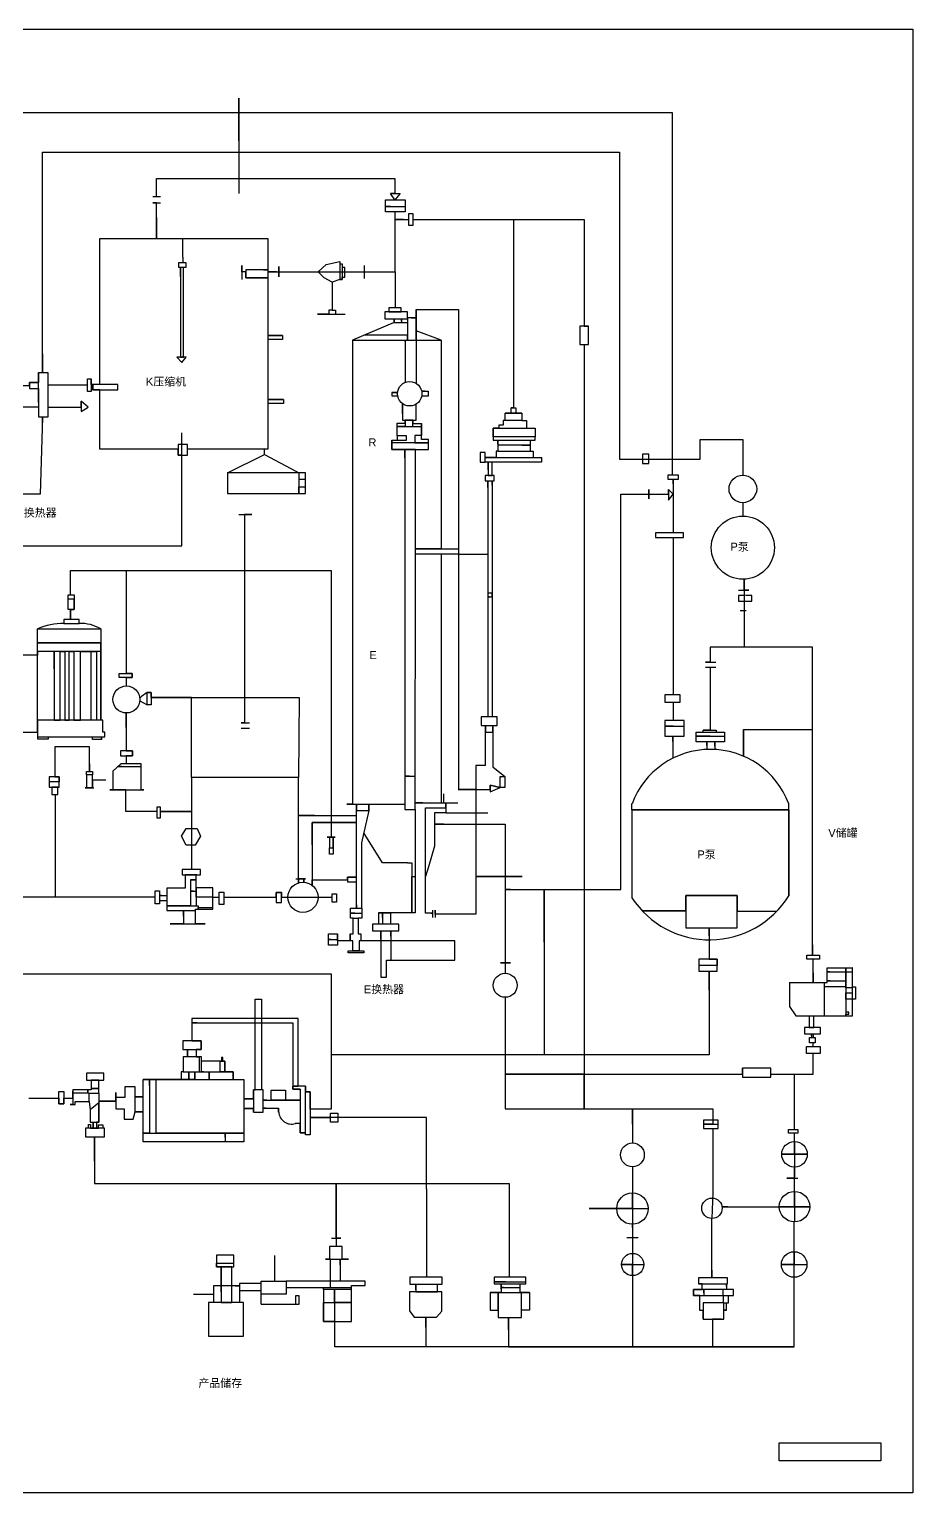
# Model space of a CAD drawing. Header units: millimetres. Extents: x 0 to 12.8, y 0 to 12.8.
# Drawn here: x 5.07 to 12.8, y 0 to 12.8 of the extents above; entities that cross this region are included whole.
import ezdxf

# ---------------------------------------------------------------- set-up
doc = ezdxf.new("R2010")
doc.units = ezdxf.units.MM
doc.styles.get("Standard").update_dxf_attribs({"font": 'arial.ttf'})
picture_1 = doc.add_image_def('image1.png', size_in_pixel=(1280, 1280))
picture_2 = doc.add_image_def('image2.png', size_in_pixel=(192, 34))

# ---------------------------------------------------------------- blocks, each defined once
blk = doc.blocks.new('工艺流程图_原始照片')
image = blk.add_image(picture_1, insert=(0, 0), size_in_units=(12.8, 12.8))
image.dxf.flags = 15
image = blk.add_image(picture_2, insert=(11.633, 0.278), size_in_units=(0.889, 0.157))
image.dxf.flags = 15

msp = doc.modelspace()

# ---------------------------------------------------------------- linework, layer by layer
for p, q in [((6.905, 11.823), (6.905, 12.197)), ((6.905, 12.197), (6.905, 11.365)), ((4.628, 12.072), (10.697, 12.072)), ((10.697, 12.072), (10.697, 8.899)), ((5.189, 9.797), (5.189, 11.726)), ((5.189, 11.726), (10.236, 11.726)), ((10.236, 11.726), (10.236, 9.041)), ((6.184, 11.334), (6.184, 11.495)), ((6.184, 11.495), (8.271, 11.495)), ((8.271, 11.495), (8.271, 11.365)), ((6.221, 11.334), (6.152, 11.334)), ((6.184, 11.283), (6.152, 11.283)), ((6.152, 11.283), (6.221, 11.283)), ((6.184, 10.971), (6.184, 11.283)), ((8.187, 11.204), (8.187, 11.307)), ((8.187, 11.307), (8.359, 11.307)), ((8.271, 11.365), (8.233, 11.365)), ((8.233, 11.365), (8.315, 11.365)), ((8.271, 11.307), (8.233, 11.365)), ((8.315, 11.365), (8.271, 11.307)), ((8.359, 11.307), (8.359, 11.204)), ((6.184, 11.153), (6.184, 10.971)), ((8.233, 11.249), (8.187, 11.249)), ((8.187, 11.249), (8.359, 11.249)), ((8.273, 11.204), (8.187, 11.204)), ((8.273, 10.679), (8.273, 11.204)), ((8.359, 11.204), (8.273, 11.204)), ((8.346, 11.136), (8.273, 11.136)), ((8.273, 11.136), (8.392, 11.136)), ((8.392, 11.136), (8.392, 11.188)), ((8.392, 11.188), (8.427, 11.188)), ((8.392, 11.084), (8.392, 11.136)), ((8.427, 11.188), (8.427, 11.084)), ((8.427, 11.136), (9.309, 11.136)), ((9.309, 11.136), (9.309, 9.489)), ((9.309, 11.136), (9.926, 11.136)), ((9.926, 11.136), (9.926, 10.203)), ((8.427, 11.084), (8.392, 11.084)), ((5.688, 9.694), (5.688, 10.971)), ((5.688, 10.971), (7.158, 10.971)), ((6.415, 10.808), (6.415, 10.971)), ((7.158, 10.971), (7.158, 9.126)), ((6.415, 10.758), (6.378, 10.758)), ((6.378, 10.758), (6.378, 10.719)), ((6.415, 10.808), (6.415, 10.758)), ((6.444, 10.758), (6.415, 10.758)), ((6.444, 10.719), (6.444, 10.758)), ((7.669, 10.744), (7.788, 10.768)), ((7.788, 10.768), (7.788, 10.612)), ((7.788, 10.768), (7.788, 10.747)), ((6.378, 10.719), (6.444, 10.719)), ((6.396, 10.637), (6.396, 10.719)), ((6.396, 10.719), (6.396, 9.932)), ((6.42, 9.932), (6.42, 10.719)), ((6.93, 10.679), (6.93, 10.733)), ((6.93, 10.733), (6.93, 10.612)), ((6.965, 10.679), (6.93, 10.679)), ((7.158, 10.695), (6.965, 10.695)), ((6.965, 10.695), (6.965, 10.625)), ((6.965, 10.625), (6.965, 10.679)), ((6.965, 10.625), (7.158, 10.625)), ((7.158, 10.625), (6.965, 10.625)), ((7.12, 10.695), (7.158, 10.695)), ((7.234, 10.679), (7.158, 10.679)), ((7.158, 10.679), (7.256, 10.679)), ((7.256, 10.679), (7.256, 10.725)), ((7.256, 10.725), (7.256, 10.636)), ((7.256, 10.636), (7.256, 10.679)), ((7.256, 10.679), (7.599, 10.679)), ((7.599, 10.679), (7.669, 10.744)), ((7.652, 10.625), (7.599, 10.679)), ((7.599, 10.679), (8.033, 10.679)), ((7.723, 10.588), (7.652, 10.625)), ((7.788, 10.747), (7.809, 10.747)), ((7.809, 10.747), (7.809, 10.612)), ((7.832, 10.716), (7.809, 10.716)), ((7.809, 10.612), (7.809, 10.633)), ((7.809, 10.633), (7.832, 10.633)), ((7.832, 10.633), (7.832, 10.716)), ((8.001, 10.735), (8.001, 10.619)), ((8.033, 10.679), (8.273, 10.679)), ((8.273, 10.679), (8.273, 10.363)), ((7.788, 10.612), (7.723, 10.588)), ((7.723, 10.588), (7.723, 10.343)), ((7.809, 10.612), (7.788, 10.612)), ((7.788, 10.612), (7.809, 10.612)), ((7.692, 10.307), (7.592, 10.307)), ((7.592, 10.307), (7.834, 10.307)), ((7.723, 10.343), (7.692, 10.343)), ((7.692, 10.343), (7.692, 10.307)), ((7.723, 10.343), (7.75, 10.343)), ((7.75, 10.343), (7.75, 10.307)), ((8.216, 10.33), (8.183, 10.33)), ((8.183, 10.33), (8.183, 10.266)), ((8.183, 10.266), (8.381, 10.266)), ((8.273, 10.363), (8.216, 10.363)), ((8.216, 10.363), (8.216, 10.33)), ((8.381, 10.33), (8.216, 10.33)), ((8.216, 10.33), (8.326, 10.33)), ((8.264, 10.235), (8.264, 10.266)), ((8.264, 10.266), (8.264, 10.235)), ((8.326, 10.363), (8.273, 10.363)), ((8.326, 10.33), (8.326, 10.363)), ((8.328, 10.248), (8.328, 10.266)), ((8.328, 10.266), (8.328, 10.235)), ((8.381, 10.266), (8.381, 10.33)), ((8.457, 10.276), (8.381, 10.276)), ((8.381, 10.276), (8.381, 10.081)), ((8.413, 10.276), (8.457, 10.276)), ((8.457, 10.161), (8.457, 10.349)), ((8.457, 10.349), (8.457, 10.081)), ((8.457, 10.081), (8.457, 10.349)), ((8.457, 10.349), (8.827, 10.349)), ((8.827, 10.349), (8.827, 6.146)), ((7.287, 10.123), (7.158, 10.123)), ((7.158, 10.123), (7.287, 10.123)), ((7.287, 10.123), (7.287, 10.088)), ((8.264, 10.235), (7.898, 10.081)), ((8.381, 10.125), (8.005, 10.125)), ((8.264, 10.235), (8.381, 10.235)), ((8.381, 10.081), (8.381, 10.125)), ((8.675, 10.081), (8.457, 10.161)), ((9.926, 10.203), (9.887, 10.203)), ((9.887, 10.203), (9.887, 10.042)), ((9.965, 10.203), (9.926, 10.203)), ((9.926, 10.203), (9.965, 10.203)), ((9.965, 10.042), (9.965, 10.203)), ((7.287, 10.088), (7.158, 10.088)), ((7.898, 10.081), (8.675, 10.081)), ((7.898, 10.081), (7.898, 6.023)), ((8.359, 10.068), (8.359, 10.081)), ((8.359, 10.081), (8.359, 9.711)), ((8.457, 10.081), (8.457, 9.714)), ((8.675, 10.081), (8.675, 8.255)), ((9.887, 10.042), (9.965, 10.042)), ((9.926, 10.042), (9.926, 3.358)), ((5.189, 9.961), (5.189, 9.797)), ((6.396, 9.932), (6.364, 9.932)), ((6.364, 9.932), (6.406, 9.885)), ((6.444, 9.932), (6.396, 9.932)), ((6.396, 9.932), (6.42, 9.932)), ((6.406, 9.885), (6.444, 9.932)), ((5.153, 9.659), (5.153, 9.797)), ((5.153, 9.797), (5.153, 9.71)), ((5.153, 9.71), (5.153, 9.797)), ((5.153, 9.797), (5.234, 9.797)), ((5.234, 9.797), (5.234, 9.406)), ((5.581, 9.631), (5.581, 9.742)), ((5.581, 9.742), (5.613, 9.742)), ((5.613, 9.694), (5.613, 9.742)), ((5.613, 9.742), (5.613, 9.631)), ((4.864, 9.684), (5.075, 9.684)), ((5.075, 9.684), (5.075, 9.71)), ((5.075, 9.71), (5.075, 9.659)), ((5.153, 9.71), (5.075, 9.71)), ((5.075, 9.71), (5.153, 9.71)), ((5.075, 9.659), (5.153, 9.659)), ((5.155, 9.406), (5.153, 9.659)), ((5.153, 9.659), (5.154, 9.495)), ((5.234, 9.689), (5.581, 9.689)), ((5.613, 9.631), (5.581, 9.631)), ((5.628, 9.694), (5.613, 9.694)), ((5.628, 9.646), (5.613, 9.646)), ((5.846, 9.694), (5.628, 9.694)), ((5.628, 9.694), (5.628, 9.646)), ((5.628, 9.646), (5.628, 9.694)), ((5.688, 9.646), (5.628, 9.646)), ((5.628, 9.646), (5.846, 9.646)), ((5.688, 9.126), (5.688, 9.646)), ((5.846, 9.646), (5.846, 9.694)), ((8.243, 9.624), (8.293, 9.624)), ((8.293, 9.624), (8.243, 9.624)), ((8.243, 9.624), (8.243, 9.594)), ((8.457, 9.714), (8.457, 9.703)), ((8.531, 9.634), (8.505, 9.634)), ((8.505, 9.634), (8.56, 9.634)), ((8.56, 9.634), (8.56, 9.591)), ((5.154, 9.495), (4.864, 9.495)), ((5.234, 9.495), (5.525, 9.495)), ((5.525, 9.495), (5.525, 9.547)), ((5.525, 9.547), (5.525, 9.457)), ((5.588, 9.495), (5.525, 9.547)), ((5.525, 9.457), (5.588, 9.495)), ((7.297, 9.563), (7.158, 9.563)), ((7.158, 9.563), (7.297, 9.563)), ((7.297, 9.528), (7.158, 9.528)), ((7.297, 9.563), (7.297, 9.528)), ((8.243, 9.594), (8.294, 9.594)), ((8.338, 9.437), (8.338, 9.525)), ((8.338, 9.525), (8.338, 9.381)), ((8.456, 9.381), (8.456, 9.521)), ((8.56, 9.591), (8.505, 9.591)), ((9.309, 9.489), (9.286, 9.489)), ((9.286, 9.489), (9.327, 9.489)), ((9.286, 9.441), (9.286, 9.489)), ((9.327, 9.489), (9.327, 9.441)), ((5.234, 9.406), (5.155, 9.406)), ((5.188, 9.406), (5.168, 8.733)), ((5.188, 9.342), (5.188, 9.406)), ((8.291, 9.33), (8.291, 9.355)), ((8.291, 9.355), (8.359, 9.355)), ((8.338, 9.381), (8.359, 9.381)), ((8.359, 9.355), (8.359, 9.381)), ((8.359, 9.381), (8.359, 9.326)), ((8.428, 9.381), (8.359, 9.381)), ((8.359, 9.381), (8.428, 9.381)), ((8.359, 9.381), (8.456, 9.381)), ((8.428, 9.326), (8.428, 9.381)), ((8.428, 9.381), (8.428, 9.353)), ((8.428, 9.353), (8.504, 9.353)), ((8.504, 9.213), (8.504, 9.353)), ((8.504, 9.353), (8.504, 9.319)), ((8.504, 9.353), (8.504, 9.246)), ((9.235, 9.379), (9.218, 9.379)), ((9.218, 9.379), (9.218, 9.336)), ((9.286, 9.441), (9.235, 9.441)), ((9.235, 9.441), (9.382, 9.441)), ((9.235, 9.379), (9.235, 9.441)), ((9.382, 9.379), (9.235, 9.379)), ((9.327, 9.441), (9.286, 9.441)), ((9.382, 9.441), (9.286, 9.441)), ((9.382, 9.441), (9.382, 9.379)), ((9.382, 9.379), (9.421, 9.379)), ((9.421, 9.379), (9.421, 9.312)), ((6.406, 9.076), (6.406, 9.269)), ((8.291, 9.244), (8.291, 9.33)), ((8.359, 9.326), (8.291, 9.326)), ((8.291, 9.326), (8.504, 9.326)), ((8.371, 9.244), (8.291, 9.244)), ((8.291, 9.244), (8.291, 9.206)), ((8.359, 9.333), (8.359, 9.326)), ((8.359, 9.326), (8.428, 9.326)), ((8.371, 9.206), (8.371, 9.244)), ((8.504, 9.246), (8.445, 9.246)), ((8.445, 9.246), (8.445, 9.183)), ((9.179, 9.312), (9.129, 9.312)), ((9.129, 9.312), (9.496, 9.312)), ((9.129, 9.236), (9.129, 9.312)), ((9.129, 9.312), (9.129, 9.207)), ((9.496, 9.236), (9.129, 9.236)), ((9.218, 9.336), (9.179, 9.336)), ((9.179, 9.336), (9.179, 9.312)), ((9.496, 9.312), (9.496, 9.236)), ((9.496, 9.207), (9.496, 9.236)), ((6.374, 9.126), (5.688, 9.126)), ((6.455, 9.167), (6.374, 9.167)), ((6.374, 9.167), (6.374, 9.076)), ((6.374, 9.076), (6.374, 9.126)), ((6.455, 9.076), (6.455, 9.167)), ((7.158, 9.126), (6.455, 9.126)), ((7.13, 9.082), (7.13, 9.126)), ((8.244, 9.183), (8.244, 9.206)), ((8.244, 9.206), (8.244, 9.125)), ((8.244, 9.125), (8.244, 9.206)), ((8.244, 9.206), (8.371, 9.206)), ((8.564, 9.183), (8.244, 9.183)), ((8.45, 9.125), (8.244, 9.125)), ((8.244, 9.125), (8.564, 9.125)), ((8.358, 9.051), (8.358, 9.125)), ((8.358, 9.125), (8.358, 5.976)), ((8.445, 9.183), (8.564, 9.183)), ((8.45, 8.21), (8.45, 9.125)), ((8.564, 9.213), (8.504, 9.213)), ((8.564, 9.125), (8.564, 9.213)), ((9.06, 9.097), (9.017, 9.097)), ((9.017, 9.097), (9.017, 9.015)), ((9.06, 9.015), (9.06, 9.097)), ((9.129, 9.207), (9.496, 9.207)), ((9.171, 9.111), (9.155, 9.111)), ((9.155, 9.111), (9.155, 9.055)), ((9.171, 9.172), (9.171, 9.207)), ((9.171, 9.207), (9.171, 9.111)), ((9.457, 9.162), (9.171, 9.162)), ((9.171, 9.111), (9.457, 9.111)), ((9.381, 9.162), (9.457, 9.162)), ((9.457, 9.111), (9.457, 9.207)), ((9.457, 9.111), (9.479, 9.111)), ((9.479, 9.111), (9.479, 9.055)), ((10.94, 9.041), (10.94, 9.211)), ((10.94, 9.211), (11.314, 9.211)), ((11.314, 9.211), (11.314, 8.901)), ((6.406, 9.076), (6.374, 9.076)), ((6.374, 9.076), (6.455, 9.076)), ((6.406, 8.283), (6.406, 9.076)), ((6.807, 8.921), (7.13, 9.082)), ((7.13, 9.082), (7.403, 8.935)), ((9.017, 9.015), (9.06, 9.015)), ((9.155, 9.055), (9.06, 9.055)), ((9.06, 9.055), (9.553, 9.055)), ((9.553, 9.015), (9.06, 9.015)), ((9.086, 8.947), (9.086, 9.015)), ((9.086, 9.015), (9.086, 8.898)), ((9.12, 8.898), (9.12, 9.015)), ((9.555, 9.047), (9.553, 9.055)), ((9.553, 9.055), (9.553, 9.015)), ((10.236, 9.041), (10.94, 9.041)), ((10.437, 9.083), (10.437, 9.003)), ((10.491, 9.083), (10.437, 9.083)), ((10.437, 9.003), (10.491, 9.003)), ((10.491, 9.003), (10.491, 9.083)), ((6.807, 8.921), (6.807, 8.74)), ((7.488, 8.921), (6.807, 8.921)), ((7.403, 8.935), (7.429, 8.921)), ((7.429, 8.921), (7.429, 8.74)), ((7.488, 8.861), (7.429, 8.861)), ((7.488, 8.74), (7.488, 8.921)), ((7.488, 8.799), (7.488, 8.861)), ((9.086, 8.898), (9.059, 8.898)), ((9.059, 8.898), (9.059, 8.85)), ((9.059, 8.85), (9.14, 8.85)), ((9.084, 8.793), (9.084, 8.85)), ((9.084, 8.85), (9.084, 6.785)), ((9.14, 8.898), (9.086, 8.898)), ((9.086, 8.898), (9.12, 8.898)), ((9.12, 8.812), (9.12, 8.85)), ((9.12, 8.85), (9.12, 6.785)), ((9.14, 8.85), (9.14, 8.898)), ((10.697, 8.899), (10.659, 8.899)), ((10.659, 8.899), (10.659, 8.864)), ((10.659, 8.864), (10.751, 8.864)), ((10.751, 8.899), (10.697, 8.899)), ((10.704, 8.823), (10.704, 8.864)), ((10.704, 8.864), (10.704, 8.397)), ((10.751, 8.864), (10.751, 8.899)), ((5.168, 8.733), (4.667, 8.733)), ((6.807, 8.74), (7.488, 8.74)), ((7.429, 8.74), (7.429, 8.799)), ((7.429, 8.799), (7.488, 8.799)), ((10.247, 5.276), (10.247, 8.735)), ((10.247, 8.735), (10.491, 8.735)), ((10.491, 8.735), (10.491, 8.776)), ((10.491, 8.776), (10.491, 8.693)), ((10.491, 8.693), (10.491, 8.735)), ((10.491, 8.735), (10.664, 8.735)), ((10.664, 8.735), (10.664, 8.774)), ((10.664, 8.774), (10.664, 8.681)), ((10.704, 8.735), (10.664, 8.774)), ((10.664, 8.681), (10.704, 8.735)), ((11.314, 8.658), (11.314, 8.543)), ((6.904, 8.556), (7.018, 8.556)), ((7.018, 8.556), (6.956, 8.556)), ((6.956, 8.556), (6.956, 6.735)), ((10.704, 8.397), (10.55, 8.397)), ((10.55, 8.397), (10.55, 8.355)), ((10.55, 8.355), (10.795, 8.355)), ((10.795, 8.397), (10.704, 8.397)), ((10.704, 8.355), (10.704, 6.978)), ((10.795, 8.355), (10.795, 8.397)), ((4.629, 8.283), (6.406, 8.283)), ((8.448, 5.976), (8.45, 8.255)), ((8.675, 8.255), (8.45, 8.255)), ((8.45, 8.255), (8.827, 8.255)), ((8.827, 8.21), (8.45, 8.21)), ((8.675, 8.21), (8.675, 6.034)), ((8.827, 8.255), (8.827, 8.21)), ((8.827, 8.21), (9.084, 8.21)), ((5.434, 7.853), (5.434, 8.067)), ((5.434, 8.067), (7.712, 8.067)), ((5.922, 7.165), (5.922, 8.067)), ((7.712, 8.067), (7.712, 5.733)), ((11.326, 7.893), (11.326, 7.99)), ((11.326, 7.99), (11.326, 7.848)), ((5.411, 7.724), (5.411, 7.853)), ((5.411, 7.853), (5.466, 7.853)), ((5.411, 7.814), (5.411, 7.853)), ((5.411, 7.853), (5.434, 7.853)), ((5.466, 7.814), (5.411, 7.814)), ((5.466, 7.853), (5.466, 7.724)), ((5.466, 7.724), (5.466, 7.814)), ((9.12, 7.869), (9.084, 7.869)), ((9.099, 7.836), (9.084, 7.836)), ((9.084, 7.836), (9.12, 7.836)), ((9.12, 7.836), (9.12, 7.869)), ((11.277, 7.893), (11.367, 7.893)), ((11.326, 7.848), (11.277, 7.848)), ((11.277, 7.848), (11.277, 7.797)), ((11.367, 7.893), (11.326, 7.893)), ((11.326, 7.848), (11.326, 7.397)), ((11.394, 7.848), (11.338, 7.848)), ((11.394, 7.797), (11.394, 7.848)), ((5.432, 7.724), (5.411, 7.724)), ((5.432, 7.724), (5.432, 7.638)), ((5.432, 7.638), (5.432, 7.724)), ((5.466, 7.724), (5.432, 7.724)), ((5.432, 7.724), (5.466, 7.724)), ((11.277, 7.797), (11.394, 7.797)), ((11.29, 7.716), (11.344, 7.716)), ((5.144, 6.651), (5.144, 7.557)), ((5.144, 7.557), (5.697, 7.557)), ((5.509, 7.638), (5.374, 7.638)), ((5.374, 7.638), (5.374, 7.604)), ((5.374, 7.604), (5.509, 7.604)), ((5.509, 7.604), (5.509, 7.638)), ((5.697, 7.557), (5.697, 6.758)), ((5.697, 7.433), (5.144, 7.433)), ((5.144, 7.433), (5.697, 7.433)), ((5.697, 6.758), (5.697, 7.433)), ((5.697, 7.433), (5.697, 7.359)), ((5.144, 7.326), (4.832, 7.326)), ((5.697, 7.359), (5.144, 7.359)), ((5.144, 7.359), (5.144, 7.326)), ((5.291, 7.207), (5.291, 7.359)), ((5.291, 7.359), (5.291, 6.758)), ((5.342, 6.758), (5.342, 7.359)), ((5.342, 7.359), (5.384, 7.359)), ((5.384, 7.359), (5.384, 6.758)), ((5.421, 6.758), (5.421, 7.359)), ((5.421, 7.359), (5.461, 7.359)), ((5.461, 7.359), (5.461, 6.758)), ((5.521, 7.345), (5.521, 7.359)), ((5.521, 7.359), (5.66, 7.359)), ((5.521, 6.758), (5.521, 7.345)), ((5.613, 6.758), (5.613, 7.359)), ((5.66, 7.359), (5.66, 6.758)), ((11.923, 7.397), (11.029, 7.397)), ((11.029, 7.397), (11.029, 7.264)), ((11.923, 4.701), (11.923, 7.397)), ((11.029, 7.264), (10.986, 7.264)), ((10.986, 7.264), (11.077, 7.264)), ((10.986, 7.221), (11.077, 7.221)), ((11.029, 7.221), (11.029, 6.671)), ((5.859, 7.131), (5.859, 7.165)), ((5.859, 7.165), (5.973, 7.165)), ((5.922, 7.131), (5.859, 7.131)), ((5.973, 7.165), (5.922, 7.165)), ((5.922, 7.056), (5.922, 7.131)), ((5.973, 7.131), (5.922, 7.131)), ((5.922, 7.131), (5.973, 7.131)), ((5.973, 7.165), (5.973, 7.131)), ((5.973, 7.131), (5.973, 7.165)), ((6.055, 6.963), (6.039, 6.951)), ((6.039, 6.951), (6.039, 6.925)), ((6.039, 6.925), (6.103, 6.891)), ((6.103, 6.998), (6.055, 6.963)), ((6.103, 6.891), (6.103, 6.998)), ((6.103, 6.998), (6.137, 6.998)), ((6.137, 6.998), (6.103, 6.998)), ((6.137, 6.955), (6.137, 6.998)), ((6.137, 6.998), (6.137, 6.891)), ((6.492, 6.955), (6.137, 6.955)), ((6.137, 6.955), (7.432, 6.955)), ((6.492, 6.257), (6.492, 6.955)), ((7.432, 6.955), (7.428, 6.257)), ((10.704, 6.978), (10.631, 6.978)), ((10.631, 6.978), (10.631, 6.916)), ((10.631, 6.916), (10.766, 6.916)), ((10.766, 6.978), (10.704, 6.978)), ((10.704, 6.916), (10.704, 6.753)), ((10.766, 6.916), (10.766, 6.978)), ((5.92, 6.692), (5.92, 6.82)), ((5.92, 6.82), (5.92, 6.489)), ((6.137, 6.891), (6.103, 6.891)), ((9.025, 6.785), (9.025, 6.711)), ((9.166, 6.785), (9.025, 6.785)), ((9.166, 6.711), (9.166, 6.785)), ((5.716, 6.758), (5.144, 6.758)), ((5.144, 6.758), (5.144, 6.651)), ((5.291, 6.758), (5.342, 6.758)), ((5.384, 6.758), (5.421, 6.758)), ((5.461, 6.758), (5.521, 6.758)), ((5.66, 6.758), (5.613, 6.758)), ((5.716, 6.651), (5.716, 6.758)), ((6.956, 6.735), (6.926, 6.735)), ((6.926, 6.735), (6.999, 6.735)), ((6.926, 6.686), (6.999, 6.686)), ((9.025, 6.711), (9.166, 6.711)), ((9.062, 6.361), (9.062, 6.711)), ((9.062, 6.711), (9.062, 6.653)), ((9.128, 6.653), (9.128, 6.711)), ((9.128, 6.711), (9.128, 6.348)), ((10.704, 6.753), (10.632, 6.753)), ((10.632, 6.753), (10.632, 6.616)), ((10.704, 6.706), (10.632, 6.706)), ((10.632, 6.706), (10.802, 6.706)), ((10.802, 6.753), (10.704, 6.753)), ((10.802, 6.616), (10.802, 6.753)), ((11.029, 6.671), (10.967, 6.671)), ((10.967, 6.671), (11.082, 6.671)), ((10.967, 6.652), (10.967, 6.671)), ((11.082, 6.671), (11.082, 6.652)), ((11.32, 6.676), (11.32, 6.442)), ((11.32, 6.442), (11.32, 6.676)), ((11.32, 6.676), (11.923, 6.676)), ((4.832, 6.651), (5.144, 6.651)), ((5.144, 6.651), (5.144, 6.612)), ((5.144, 6.612), (5.732, 6.612)), ((5.144, 6.612), (5.144, 6.594)), ((5.144, 6.594), (5.241, 6.594)), ((5.241, 6.594), (5.241, 6.612)), ((5.625, 6.587), (5.625, 6.612)), ((5.705, 6.587), (5.625, 6.587)), ((5.705, 6.587), (5.705, 6.612)), ((5.705, 6.612), (5.705, 6.587)), ((5.732, 6.651), (5.716, 6.651)), ((5.732, 6.612), (5.732, 6.651)), ((9.062, 6.653), (9.128, 6.653)), ((10.632, 6.616), (10.802, 6.616)), ((10.701, 6.57), (10.701, 6.616)), ((10.701, 6.616), (10.701, 6.451)), ((10.907, 6.568), (10.907, 6.652)), ((10.907, 6.652), (10.967, 6.652)), ((11.028, 6.616), (10.907, 6.616)), ((10.907, 6.616), (11.154, 6.616)), ((11.154, 6.568), (10.907, 6.568)), ((10.967, 6.652), (11.081, 6.652)), ((11, 6.535), (11, 6.568)), ((11, 6.568), (11, 6.517)), ((11.068, 6.529), (11.068, 6.568)), ((11.068, 6.568), (11.068, 6.514)), ((11.082, 6.652), (11.154, 6.652)), ((11.154, 6.652), (11.154, 6.568)), ((5.598, 6.524), (5.295, 6.524)), ((5.295, 6.524), (5.295, 6.261)), ((5.598, 6.309), (5.598, 6.524)), ((5.92, 6.489), (5.87, 6.489)), ((5.87, 6.489), (5.87, 6.444)), ((5.87, 6.444), (5.974, 6.444)), ((5.974, 6.489), (5.92, 6.489)), ((5.92, 6.489), (5.974, 6.489)), ((5.974, 6.444), (5.92, 6.444)), ((5.92, 6.444), (5.92, 6.375)), ((5.974, 6.444), (5.974, 6.489)), ((5.974, 6.489), (5.974, 6.444)), ((10.701, 6.451), (10.701, 6.424)), ((11, 6.517), (11, 6.501)), ((11.068, 6.514), (11.068, 6.501)), ((5.574, 6.28), (5.574, 6.309)), ((5.574, 6.309), (5.626, 6.309)), ((5.626, 6.28), (5.574, 6.28)), ((5.574, 6.28), (5.574, 6.164)), ((5.598, 6.376), (5.598, 6.309)), ((5.626, 6.309), (5.626, 6.28)), ((5.626, 6.233), (5.626, 6.28)), ((5.873, 6.375), (5.803, 6.312)), ((5.803, 6.312), (5.803, 6.148)), ((5.881, 6.352), (5.847, 6.352)), ((5.847, 6.352), (6.05, 6.352)), ((6.05, 6.375), (5.873, 6.375)), ((6.05, 6.148), (6.05, 6.375)), ((9.062, 6.361), (8.979, 6.361)), ((8.979, 6.361), (8.979, 5.061)), ((9.128, 6.348), (9.232, 6.265)), ((5.295, 6.261), (5.245, 6.261)), ((5.245, 6.261), (5.245, 6.17)), ((5.335, 6.218), (5.245, 6.218)), ((5.245, 6.17), (5.335, 6.17)), ((5.323, 6.17), (5.269, 6.17)), ((5.269, 6.17), (5.269, 6.107)), ((5.335, 6.261), (5.295, 6.261)), ((5.295, 6.261), (5.335, 6.261)), ((5.323, 6.107), (5.323, 6.17)), ((5.335, 6.17), (5.335, 6.261)), ((5.335, 6.261), (5.335, 6.218)), ((5.626, 6.164), (5.562, 6.164)), ((5.562, 6.164), (5.638, 6.164)), ((5.574, 6.164), (5.626, 6.164)), ((5.741, 6.233), (5.626, 6.233)), ((5.626, 6.164), (5.626, 6.233)), ((5.626, 6.233), (5.626, 6.164)), ((5.916, 6.148), (5.778, 6.148)), ((5.778, 6.148), (6.074, 6.148)), ((5.916, 5.958), (5.916, 6.148)), ((6.074, 6.148), (6.05, 6.148)), ((7.428, 6.257), (6.492, 6.257)), ((6.492, 6.257), (6.492, 5.45)), ((7.428, 5.334), (7.428, 6.257)), ((7.428, 6.257), (7.428, 6.257)), ((8.397, 6.268), (8.358, 6.268)), ((8.358, 6.268), (8.448, 6.268)), ((8.972, 6.15), (8.827, 6.15)), ((8.827, 6.15), (9.105, 6.15)), ((9.105, 6.15), (9.105, 6.188)), ((9.105, 6.188), (9.105, 6.129)), ((9.19, 6.169), (9.105, 6.188)), ((9.105, 6.188), (9.19, 6.169)), ((9.105, 6.129), (9.19, 6.169)), ((9.19, 6.169), (9.19, 6.265)), ((9.19, 6.265), (9.232, 6.265)), ((9.232, 6.169), (9.19, 6.169)), ((9.232, 6.265), (9.232, 6.169)), ((5.269, 6.107), (5.323, 6.107)), ((5.269, 6.107), (5.298, 6.107)), ((5.298, 6.107), (5.298, 5.211)), ((7.898, 6.023), (7.85, 6.023)), ((7.85, 6.023), (8.358, 6.023)), ((7.933, 5.113), (7.933, 6.023)), ((7.933, 6.023), (7.933, 5.968)), ((8.043, 5.968), (8.043, 6.023)), ((8.043, 6.023), (8.043, 5.968)), ((8.514, 6.034), (8.448, 6.034)), ((8.448, 6.034), (8.822, 6.034)), ((8.696, 6.114), (8.696, 6.034)), ((8.715, 5.989), (8.715, 6.034)), ((8.715, 6.034), (8.715, 5.947)), ((10.344, 5.973), (10.344, 6.027)), ((11.715, 5.973), (11.715, 6.027)), ((6.188, 5.958), (5.916, 5.958)), ((6.221, 5.997), (6.188, 5.997)), ((6.188, 5.997), (6.188, 5.904)), ((6.188, 5.904), (6.221, 5.904)), ((6.221, 5.958), (6.221, 5.997)), ((6.221, 5.958), (6.492, 5.958)), ((6.492, 5.958), (6.221, 5.958)), ((6.221, 5.904), (6.221, 5.958)), ((7.566, 5.922), (7.428, 5.922)), ((7.428, 5.922), (7.93, 5.922)), ((7.933, 5.968), (8.043, 5.968)), ((8.043, 5.968), (7.979, 5.685)), ((8.358, 5.976), (8.448, 5.976)), ((8.448, 5.976), (8.448, 5.071)), ((8.538, 5.068), (8.538, 5.989)), ((8.538, 5.989), (8.715, 5.989)), ((8.715, 5.947), (8.618, 5.947)), ((8.618, 5.947), (8.618, 5.656)), ((8.715, 5.947), (9.084, 5.947)), ((10.344, 5.973), (11.715, 5.973)), ((11.715, 5.973), (10.344, 5.973)), ((10.344, 5.973), (10.344, 5.204)), ((11.715, 5.973), (11.715, 5.221)), ((11.715, 5.221), (11.715, 5.973)), ((6.405, 5.744), (6.445, 5.811)), ((6.445, 5.811), (6.54, 5.811)), ((6.54, 5.811), (6.569, 5.744)), ((7.546, 5.666), (7.546, 5.862)), ((7.546, 5.862), (7.933, 5.862)), ((7.933, 5.862), (7.546, 5.862)), ((7.546, 5.862), (7.546, 5.312)), ((8.008, 5.758), (7.998, 5.772)), ((8.699, 5.848), (8.618, 5.848)), ((8.618, 5.848), (9.235, 5.848)), ((9.235, 5.848), (9.235, 5.39)), ((6.445, 5.665), (6.405, 5.744)), ((6.523, 5.665), (6.445, 5.665)), ((6.569, 5.744), (6.523, 5.665)), ((7.712, 5.733), (7.678, 5.733)), ((7.678, 5.733), (7.747, 5.733)), ((7.747, 5.733), (7.699, 5.733)), ((7.699, 5.733), (7.699, 5.641)), ((7.699, 5.641), (7.731, 5.641)), ((7.699, 5.584), (7.699, 5.641)), ((7.731, 5.641), (7.731, 5.733)), ((7.731, 5.733), (7.731, 5.584)), ((7.979, 5.685), (7.979, 5.113)), ((8.163, 5.51), (8.008, 5.758)), ((8.618, 5.656), (8.563, 5.473)), ((7.731, 5.584), (7.699, 5.584)), ((8.38, 5.51), (8.163, 5.51)), ((8.38, 5.51), (8.418, 5.51)), ((8.418, 5.51), (8.418, 5.071)), ((6.571, 5.45), (6.41, 5.45)), ((6.41, 5.45), (6.41, 5.405)), ((6.41, 5.405), (6.539, 5.405)), ((6.539, 5.405), (6.437, 5.405)), ((6.437, 5.405), (6.437, 5.287)), ((6.532, 5.292), (6.532, 5.405)), ((6.532, 5.405), (6.571, 5.405)), ((6.571, 5.405), (6.571, 5.45)), ((7.857, 5.36), (7.857, 5.383)), ((7.857, 5.383), (7.933, 5.383)), ((7.933, 5.383), (7.857, 5.383)), ((7.857, 5.383), (7.857, 5.36)), ((8.418, 5.071), (8.418, 5.391)), ((8.418, 5.391), (8.448, 5.391)), ((8.563, 5.473), (8.538, 5.389)), ((9.235, 5.39), (8.979, 5.39)), ((8.979, 5.39), (9.383, 5.39)), ((9.383, 5.39), (9.235, 5.39)), ((9.235, 5.39), (9.235, 4.634)), ((6.172, 5.211), (6.172, 5.263)), ((6.172, 5.263), (6.212, 5.263)), ((6.212, 5.263), (6.212, 5.151)), ((6.437, 5.287), (6.275, 5.287)), ((6.275, 5.287), (6.275, 5.284)), ((6.275, 5.284), (6.275, 5.091)), ((6.481, 5.361), (6.532, 5.361)), ((6.532, 5.361), (6.481, 5.361)), ((6.481, 5.361), (6.481, 5.134)), ((6.51, 5.262), (6.481, 5.262)), ((6.481, 5.262), (6.532, 5.262)), ((6.678, 5.292), (6.532, 5.292)), ((6.532, 5.208), (6.532, 5.292)), ((6.532, 5.292), (6.532, 5.134)), ((6.678, 5.105), (6.678, 5.292)), ((6.732, 5.208), (6.732, 5.253)), ((6.732, 5.253), (6.775, 5.253)), ((6.775, 5.253), (6.775, 5.145)), ((7.231, 5.208), (7.231, 5.251)), ((7.231, 5.251), (7.231, 5.163)), ((7.279, 5.251), (7.231, 5.251)), ((7.231, 5.251), (7.279, 5.251)), ((7.279, 5.163), (7.279, 5.251)), ((7.279, 5.251), (7.279, 5.208)), ((7.404, 5.369), (7.488, 5.369)), ((7.475, 5.369), (7.428, 5.369)), ((7.428, 5.369), (7.428, 5.334)), ((7.488, 5.369), (7.475, 5.369)), ((7.475, 5.369), (7.475, 5.34)), ((7.475, 5.34), (7.475, 5.369)), ((7.546, 5.312), (7.546, 5.36)), ((7.546, 5.36), (7.857, 5.36)), ((7.857, 5.36), (7.857, 5.343)), ((7.857, 5.343), (7.933, 5.343)), ((9.281, 5.276), (9.235, 5.276)), ((9.235, 5.276), (10.247, 5.276)), ((9.577, 4.816), (9.577, 5.276)), ((9.577, 5.276), (9.577, 3.831)), ((4.677, 5.211), (6.172, 5.211)), ((6.172, 5.151), (6.172, 5.211)), ((6.212, 5.151), (6.172, 5.151)), ((6.23, 5.223), (6.212, 5.223)), ((6.212, 5.223), (6.275, 5.223)), ((6.275, 5.178), (6.212, 5.178)), ((6.275, 5.223), (6.275, 5.178)), ((6.481, 5.134), (6.275, 5.134)), ((6.275, 5.134), (6.55, 5.134)), ((6.678, 5.208), (6.532, 5.208)), ((6.55, 5.134), (6.55, 5.105)), ((6.678, 5.118), (6.678, 5.208)), ((6.678, 5.208), (6.732, 5.208)), ((6.732, 5.145), (6.732, 5.208)), ((6.775, 5.145), (6.732, 5.145)), ((6.775, 5.208), (7.231, 5.208)), ((7.231, 5.163), (7.279, 5.163)), ((7.279, 5.208), (7.333, 5.208)), ((7.333, 5.208), (7.723, 5.208)), ((7.723, 5.208), (7.723, 5.238)), ((7.723, 5.238), (7.76, 5.238)), ((7.723, 5.166), (7.723, 5.208)), ((7.76, 5.166), (7.723, 5.166)), ((7.76, 5.238), (7.76, 5.166)), ((7.933, 5.142), (7.933, 5.113)), ((10.815, 5.09), (10.815, 5.224)), ((10.815, 5.224), (10.815, 4.942)), ((11.265, 5.224), (10.815, 5.224)), ((10.815, 5.224), (11.265, 5.224)), ((11.265, 4.942), (11.265, 5.224)), ((11.265, 5.224), (11.265, 5.087)), ((6.275, 5.091), (6.526, 5.091)), ((6.42, 5.042), (6.42, 5.091)), ((6.42, 5.091), (6.42, 4.977)), ((6.526, 5.091), (6.526, 5.105)), ((6.526, 5.105), (6.678, 5.105)), ((6.526, 4.977), (6.526, 5.091)), ((6.55, 5.105), (6.55, 5.118)), ((6.55, 5.118), (6.678, 5.118)), ((7.883, 5.025), (7.883, 5.113)), ((7.883, 5.113), (7.981, 5.113)), ((7.921, 5.069), (7.883, 5.069)), ((7.883, 5.069), (7.981, 5.069)), ((7.906, 5.025), (7.883, 5.025)), ((7.906, 4.887), (7.906, 5.025)), ((7.906, 5.025), (7.95, 5.025)), ((7.95, 5.025), (7.95, 4.887)), ((7.981, 5.025), (7.95, 5.025)), ((7.981, 5.113), (7.981, 5.025)), ((8.448, 5.071), (8.126, 5.071)), ((8.126, 5.071), (8.232, 5.071)), ((8.126, 5.071), (8.126, 4.974)), ((8.161, 5.031), (8.161, 5.071)), ((8.161, 5.071), (8.161, 4.974)), ((8.232, 5.071), (8.232, 4.974)), ((8.6, 5.068), (8.538, 5.068)), ((8.587, 5.068), (8.6, 5.068)), ((8.6, 5.094), (8.6, 5.031)), ((8.624, 5.061), (8.624, 5.094)), ((8.624, 5.094), (8.624, 5.031)), ((8.979, 5.061), (8.624, 5.061)), ((10.815, 5.09), (10.434, 5.09)), ((10.434, 5.09), (10.815, 5.09)), ((11.265, 5.087), (11.611, 5.087)), ((6.42, 4.977), (6.304, 4.977)), ((6.304, 4.977), (6.612, 4.977)), ((6.612, 4.977), (6.526, 4.977)), ((7.69, 4.788), (7.69, 4.888)), ((7.69, 4.888), (7.767, 4.888)), ((7.767, 4.826), (7.767, 4.888)), ((7.767, 4.888), (7.767, 4.788)), ((7.88, 4.887), (7.88, 4.826)), ((7.88, 4.826), (7.88, 4.887)), ((7.88, 4.887), (7.906, 4.887)), ((7.95, 4.887), (7.973, 4.887)), ((7.973, 4.887), (7.973, 4.826)), ((8.232, 4.974), (8.074, 4.974)), ((8.074, 4.974), (8.074, 4.914)), ((8.074, 4.914), (8.305, 4.914)), ((8.232, 4.974), (8.118, 4.974)), ((8.146, 4.841), (8.146, 4.914)), ((8.146, 4.914), (8.146, 4.51)), ((8.305, 4.974), (8.232, 4.974)), ((8.235, 4.869), (8.235, 4.914)), ((8.235, 4.914), (8.235, 4.659)), ((8.305, 4.914), (8.305, 4.974)), ((10.815, 4.942), (11.265, 4.942)), ((11.018, 4.872), (11.018, 4.942)), ((11.018, 4.942), (11.018, 4.667)), ((7.713, 4.839), (7.69, 4.839)), ((7.69, 4.839), (7.767, 4.839)), ((7.767, 4.788), (7.69, 4.788)), ((7.901, 4.826), (7.767, 4.826)), ((7.862, 4.721), (7.862, 4.74)), ((7.862, 4.74), (7.957, 4.74)), ((7.901, 4.74), (7.901, 4.826)), ((7.957, 4.74), (7.901, 4.74)), ((8.146, 4.826), (7.957, 4.826)), ((7.957, 4.826), (7.957, 4.74)), ((7.957, 4.74), (8, 4.74)), ((8, 4.74), (8, 4.721)), ((8.794, 4.826), (8.146, 4.826)), ((8.794, 4.659), (8.794, 4.826)), ((11.923, 4.792), (11.923, 4.701)), ((8, 4.721), (7.862, 4.721)), ((8.196, 4.51), (8.196, 4.659)), ((8.196, 4.659), (8.794, 4.659)), ((9.235, 4.634), (9.195, 4.634)), ((9.195, 4.634), (9.281, 4.634)), ((9.281, 4.634), (9.235, 4.634)), ((9.235, 4.634), (9.235, 4.543)), ((11.018, 4.667), (10.93, 4.667)), ((10.93, 4.667), (10.93, 4.563)), ((11.088, 4.612), (10.93, 4.612)), ((11.088, 4.667), (11.018, 4.667)), ((11.018, 4.667), (11.088, 4.667)), ((11.088, 4.563), (11.088, 4.667)), ((11.088, 4.667), (11.088, 4.612)), ((11.873, 4.666), (11.873, 4.701)), ((11.873, 4.701), (11.983, 4.701)), ((11.928, 4.666), (11.873, 4.666)), ((11.928, 4.463), (11.928, 4.666)), ((11.983, 4.666), (11.928, 4.666)), ((11.983, 4.701), (11.983, 4.666)), ((4.897, 4.538), (7.712, 4.538)), ((7.712, 4.538), (7.712, 3.356)), ((8.146, 4.51), (8.196, 4.51)), ((10.93, 4.563), (11.088, 4.563)), ((11.018, 4.396), (11.018, 4.563)), ((11.018, 4.563), (11.018, 3.831)), ((11.928, 4.547), (11.928, 4.463)), ((12.052, 4.463), (12.052, 4.59)), ((12.052, 4.59), (12.269, 4.59)), ((12.076, 4.557), (12.052, 4.557)), ((12.052, 4.557), (12.269, 4.557)), ((12.215, 4.565), (12.215, 4.59)), ((12.215, 4.59), (12.215, 4.17)), ((12.215, 4.417), (12.215, 4.565)), ((12.273, 4.59), (12.269, 4.59)), ((12.269, 4.59), (12.269, 4.425)), ((12.273, 4.17), (12.273, 4.59)), ((11.722, 4.463), (11.722, 4.254)), ((11.722, 4.463), (12.026, 4.463)), ((12.026, 4.463), (12.026, 4.17)), ((12.026, 4.463), (12.052, 4.463)), ((12.215, 4.426), (12.026, 4.426)), ((12.079, 4.477), (12.052, 4.477)), ((12.052, 4.477), (12.215, 4.477)), ((12.215, 4.477), (12.215, 4.426)), ((12.269, 4.417), (12.215, 4.417)), ((12.215, 4.318), (12.215, 4.371)), ((12.215, 4.371), (12.273, 4.371)), ((12.269, 4.425), (12.298, 4.425)), ((12.269, 4.417), (12.273, 4.417)), ((12.298, 4.425), (12.298, 4.318)), ((7.049, 3.524), (7.049, 4.316)), ((7.049, 4.316), (7.103, 4.316)), ((7.103, 4.316), (7.103, 3.524)), ((9.235, 4.333), (9.235, 3.358)), ((11.722, 4.254), (11.777, 4.17)), ((12.273, 4.318), (12.215, 4.318)), ((12.298, 4.318), (12.273, 4.318)), ((7.425, 4.148), (6.493, 4.148)), ((6.493, 4.148), (6.493, 3.952)), ((6.541, 4.11), (6.493, 4.11)), ((6.493, 4.11), (7.378, 4.11)), ((7.378, 4.11), (7.378, 3.557)), ((7.425, 3.557), (7.425, 4.148)), ((11.777, 4.17), (12.273, 4.17)), ((11.894, 4.171), (11.894, 4.069)), ((11.935, 4.069), (11.935, 4.171)), ((12.241, 4.202), (12.215, 4.202)), ((12.215, 4.17), (12.215, 4.185)), ((12.215, 4.185), (12.241, 4.185)), ((12.241, 4.185), (12.241, 4.202)), ((11.854, 4.069), (11.854, 4.014)), ((11.994, 4.069), (11.854, 4.069)), ((11.854, 4.014), (11.994, 4.014)), ((11.894, 4.069), (11.935, 4.069)), ((11.898, 3.936), (11.898, 3.983)), ((11.898, 3.983), (11.947, 3.983)), ((11.915, 3.995), (11.915, 4.014)), ((11.915, 4.014), (11.915, 3.983)), ((11.915, 3.983), (11.932, 3.983)), ((11.932, 3.983), (11.932, 4.014)), ((11.947, 3.983), (11.947, 3.936)), ((11.994, 4.014), (11.994, 4.069)), ((6.493, 3.952), (6.416, 3.952)), ((6.416, 3.952), (6.416, 3.878)), ((6.416, 3.878), (6.575, 3.878)), ((6.456, 3.813), (6.456, 3.878)), ((6.456, 3.878), (6.456, 3.813)), ((6.575, 3.952), (6.493, 3.952)), ((6.493, 3.952), (6.575, 3.952)), ((6.575, 3.878), (6.533, 3.878)), ((6.533, 3.878), (6.533, 3.813)), ((6.575, 3.878), (6.575, 3.952)), ((6.575, 3.952), (6.575, 3.878)), ((11.87, 3.842), (11.87, 3.904)), ((11.87, 3.904), (11.991, 3.904)), ((11.928, 3.842), (11.87, 3.842)), ((11.928, 3.936), (11.898, 3.936)), ((11.928, 3.904), (11.928, 3.936)), ((11.947, 3.936), (11.928, 3.936)), ((11.928, 3.661), (11.928, 3.842)), ((11.991, 3.842), (11.928, 3.842)), ((11.991, 3.904), (11.991, 3.842)), ((6.456, 3.813), (6.418, 3.813)), ((6.418, 3.813), (6.418, 3.681)), ((6.533, 3.813), (6.456, 3.813)), ((6.578, 3.813), (6.533, 3.813)), ((6.533, 3.813), (6.558, 3.813)), ((6.558, 3.813), (6.558, 3.681)), ((6.578, 3.681), (6.578, 3.813)), ((6.742, 3.774), (6.578, 3.774)), ((6.742, 3.681), (6.742, 3.774)), ((6.742, 3.774), (6.782, 3.774)), ((6.753, 3.774), (6.742, 3.774)), ((6.764, 3.806), (6.753, 3.806)), ((6.753, 3.806), (6.753, 3.774)), ((6.764, 3.774), (6.764, 3.806)), ((6.782, 3.774), (6.764, 3.774)), ((6.782, 3.774), (6.782, 3.681)), ((6.782, 3.681), (6.782, 3.774)), ((11.018, 3.831), (7.712, 3.831)), ((11.31, 3.661), (11.31, 3.714)), ((11.31, 3.714), (11.31, 3.636)), ((11.559, 3.714), (11.31, 3.714)), ((11.559, 3.636), (11.559, 3.714)), ((5.725, 3.669), (5.574, 3.669)), ((5.574, 3.669), (5.574, 3.607)), ((5.574, 3.607), (5.68, 3.607)), ((5.68, 3.607), (5.613, 3.607)), ((5.613, 3.607), (5.613, 3.536)), ((5.68, 3.495), (5.68, 3.607)), ((5.68, 3.607), (5.725, 3.607)), ((5.725, 3.607), (5.725, 3.669)), ((6.519, 3.615), (6.068, 3.615)), ((6.068, 3.615), (6.949, 3.615)), ((6.068, 3.068), (6.068, 3.615)), ((6.123, 3.563), (6.123, 3.615)), ((6.123, 3.615), (6.123, 3.145)), ((6.181, 3.145), (6.181, 3.615)), ((6.418, 3.681), (6.401, 3.681)), ((6.401, 3.681), (6.401, 3.615)), ((6.401, 3.615), (6.468, 3.615)), ((6.418, 3.681), (6.597, 3.681)), ((6.468, 3.615), (6.468, 3.681)), ((6.468, 3.681), (6.468, 3.615)), ((6.468, 3.615), (6.519, 3.615)), ((6.519, 3.615), (6.519, 3.681)), ((6.519, 3.681), (6.519, 3.615)), ((6.597, 3.681), (6.578, 3.681)), ((6.597, 3.681), (6.645, 3.681)), ((6.645, 3.681), (6.645, 3.615)), ((6.645, 3.615), (6.645, 3.681)), ((6.645, 3.681), (6.856, 3.681)), ((6.856, 3.681), (6.742, 3.681)), ((6.856, 3.681), (6.856, 3.615)), ((6.856, 3.615), (6.856, 3.681)), ((6.949, 3.615), (6.949, 3.068)), ((9.926, 3.661), (9.235, 3.661)), ((9.235, 3.661), (11.31, 3.661)), ((9.926, 3.358), (9.926, 3.661)), ((11.31, 3.636), (11.559, 3.636)), ((11.559, 3.661), (11.928, 3.661)), ((11.766, 3.177), (11.766, 3.661)), ((5.331, 3.45), (5.331, 3.508)), ((5.331, 3.508), (5.374, 3.508)), ((5.374, 3.508), (5.374, 3.402)), ((5.613, 3.525), (5.452, 3.525)), ((5.452, 3.525), (5.452, 3.516)), ((5.452, 3.45), (5.452, 3.516)), ((5.452, 3.516), (5.452, 3.397)), ((5.452, 3.516), (5.452, 3.498)), ((5.452, 3.498), (5.584, 3.498)), ((5.584, 3.498), (5.584, 3.525)), ((5.584, 3.525), (5.584, 3.498)), ((5.584, 3.498), (5.596, 3.495)), ((5.596, 3.423), (5.596, 3.495)), ((5.596, 3.495), (5.68, 3.495)), ((5.613, 3.536), (5.68, 3.536)), ((5.68, 3.536), (5.613, 3.536)), ((5.613, 3.536), (5.613, 3.525)), ((5.68, 3.495), (5.68, 3.323)), ((5.83, 3.424), (5.83, 3.5)), ((5.83, 3.5), (5.83, 3.358)), ((5.907, 3.457), (5.83, 3.457)), ((5.999, 3.549), (5.907, 3.549)), ((5.907, 3.549), (5.907, 3.457)), ((5.999, 3.463), (5.999, 3.549)), ((5.999, 3.332), (5.999, 3.463)), ((5.999, 3.463), (6.068, 3.463)), ((6.068, 3.463), (5.999, 3.463)), ((7.117, 3.524), (7.032, 3.524)), ((7.032, 3.524), (7.032, 3.444)), ((7.032, 3.444), (7.032, 3.524)), ((7.032, 3.524), (7.049, 3.524)), ((7.117, 3.329), (7.117, 3.524)), ((7.189, 3.434), (7.189, 3.521)), ((7.189, 3.521), (7.312, 3.521)), ((7.312, 3.521), (7.312, 3.434)), ((7.488, 3.557), (7.378, 3.557)), ((7.378, 3.557), (7.425, 3.557)), ((7.378, 3.531), (7.378, 3.557)), ((7.378, 3.557), (7.378, 3.531)), ((7.443, 3.531), (7.378, 3.531)), ((7.378, 3.531), (7.443, 3.531)), ((7.443, 3.521), (7.443, 3.531)), ((7.443, 3.531), (7.443, 3.148)), ((7.488, 3.506), (7.488, 3.557)), ((7.488, 3.557), (7.488, 3.506)), ((7.488, 3.506), (7.488, 3.557)), ((7.488, 3.129), (7.488, 3.506)), ((7.488, 3.506), (7.529, 3.506)), ((7.529, 3.506), (7.488, 3.506)), ((7.529, 3.356), (7.529, 3.506)), ((7.529, 3.506), (7.529, 3.129)), ((5.069, 3.45), (5.331, 3.45)), ((5.331, 3.402), (5.331, 3.45)), ((5.331, 3.45), (5.331, 3.402)), ((5.374, 3.402), (5.331, 3.402)), ((5.331, 3.402), (5.374, 3.402)), ((5.374, 3.402), (5.374, 3.45)), ((5.374, 3.45), (5.452, 3.45)), ((5.452, 3.397), (5.429, 3.397)), ((5.429, 3.397), (5.474, 3.397)), ((5.474, 3.397), (5.474, 3.423)), ((5.474, 3.423), (5.596, 3.423)), ((5.596, 3.423), (5.606, 3.348)), ((5.68, 3.409), (5.606, 3.348)), ((5.606, 3.348), (5.606, 3.241)), ((5.83, 3.424), (5.68, 3.424)), ((5.68, 3.424), (5.83, 3.424)), ((5.68, 3.323), (5.68, 3.409)), ((5.83, 3.358), (5.903, 3.358)), ((5.903, 3.358), (5.903, 3.266)), ((5.98, 3.266), (5.999, 3.332)), ((5.999, 3.332), (6.068, 3.332)), ((6.068, 3.332), (5.999, 3.332)), ((7.032, 3.444), (6.949, 3.444)), ((6.949, 3.444), (7.032, 3.444)), ((7.032, 3.361), (6.949, 3.361)), ((6.949, 3.361), (7.032, 3.361)), ((7.032, 3.444), (7.032, 3.329)), ((7.032, 3.329), (7.032, 3.361)), ((7.032, 3.361), (7.032, 3.329)), ((7.032, 3.329), (7.117, 3.329)), ((7.151, 3.434), (7.117, 3.434)), ((7.117, 3.434), (7.443, 3.434)), ((7.141, 3.364), (7.117, 3.364)), ((7.117, 3.364), (7.253, 3.364)), ((7.443, 3.434), (7.189, 3.434)), ((7.253, 3.364), (7.253, 3.329)), ((7.253, 3.329), (7.253, 3.364)), ((7.712, 3.356), (7.529, 3.356)), ((9.235, 3.358), (11.052, 3.358)), ((10.348, 3.224), (10.348, 3.358)), ((10.348, 3.358), (10.348, 3.059)), ((11.052, 3.358), (11.052, 3.223)), ((5.591, 3.188), (5.591, 3.22)), ((5.591, 3.22), (5.609, 3.22)), ((5.606, 3.241), (5.68, 3.241)), ((5.609, 3.22), (5.609, 3.188)), ((5.63, 3.188), (5.63, 3.241)), ((5.63, 3.241), (5.63, 3.188)), ((5.68, 3.241), (5.661, 3.241)), ((5.661, 3.241), (5.661, 3.188)), ((5.679, 3.188), (5.679, 3.219)), ((5.679, 3.219), (5.715, 3.219)), ((5.68, 3.241), (5.68, 3.323)), ((5.68, 3.323), (5.68, 3.241)), ((5.715, 3.219), (5.715, 3.188)), ((5.903, 3.266), (5.98, 3.266)), ((7.443, 3.229), (7.399, 3.229)), ((7.443, 3.148), (7.443, 3.229)), ((8.546, 3.281), (7.529, 3.281)), ((7.529, 3.281), (7.706, 3.281)), ((7.706, 3.281), (7.706, 3.319)), ((7.706, 3.319), (7.77, 3.319)), ((7.706, 3.242), (7.706, 3.281)), ((7.77, 3.242), (7.706, 3.242)), ((7.77, 3.319), (7.77, 3.242)), ((8.546, 2.659), (8.546, 3.281)), ((11.097, 3.26), (10.97, 3.26)), ((10.97, 3.26), (10.97, 3.223)), ((11.052, 3.223), (10.97, 3.223)), ((10.97, 3.223), (11.097, 3.223)), ((10.97, 3.223), (10.97, 3.187)), ((11.097, 3.223), (11.097, 3.26)), ((11.097, 3.187), (11.097, 3.223)), ((5.661, 3.188), (5.565, 3.188)), ((5.565, 3.188), (5.565, 3.113)), ((5.565, 3.113), (5.73, 3.113)), ((5.63, 3.188), (5.591, 3.188)), ((5.609, 3.188), (5.679, 3.188)), ((5.661, 3.188), (5.63, 3.188)), ((5.642, 2.9), (5.642, 3.113)), ((5.642, 3.113), (5.642, 2.705)), ((5.73, 3.188), (5.661, 3.188)), ((5.73, 3.113), (5.73, 3.188)), ((6.123, 3.145), (6.068, 3.145)), ((6.068, 3.145), (6.949, 3.145)), ((6.949, 3.145), (6.181, 3.145)), ((6.785, 3.111), (6.785, 3.145)), ((6.785, 3.145), (6.785, 3.068)), ((7.443, 3.148), (7.488, 3.148)), ((7.488, 3.148), (7.443, 3.148)), ((7.529, 3.129), (7.488, 3.129)), ((10.97, 3.187), (11.097, 3.187)), ((11.052, 3.187), (11.052, 2.627)), ((11.712, 3.146), (11.712, 3.177)), ((11.712, 3.177), (11.796, 3.177)), ((11.766, 3.146), (11.712, 3.146)), ((11.766, 3.072), (11.766, 3.146)), ((11.775, 3.146), (11.766, 3.146)), ((11.766, 2.96), (11.766, 3.072)), ((11.766, 3.072), (11.766, 2.847)), ((11.796, 3.146), (11.775, 3.146)), ((11.796, 3.177), (11.796, 3.146)), ((6.949, 3.068), (6.068, 3.068)), ((11.766, 2.96), (11.653, 2.96)), ((11.653, 2.96), (11.878, 2.96)), ((11.878, 2.96), (11.766, 2.96)), ((10.348, 2.851), (10.348, 2.622)), ((11.766, 2.634), (11.766, 2.847)), ((11.766, 2.847), (11.766, 2.751)), ((5.642, 2.705), (9.271, 2.705)), ((7.756, 2.227), (7.756, 2.705)), ((7.756, 2.705), (7.756, 2.153)), ((9.271, 2.705), (9.271, 1.886)), ((11.766, 2.751), (11.699, 2.751)), ((11.699, 2.751), (11.795, 2.751)), ((8.546, 2.659), (8.546, 1.886)), ((10.348, 2.485), (10.348, 2.622)), ((10.348, 2.622), (10.35, 2.348)), ((11.052, 2.627), (11.044, 2.399)), ((11.766, 2.502), (11.766, 2.634)), ((11.766, 2.634), (11.766, 2.369)), ((10.348, 2.485), (9.97, 2.485)), ((9.97, 2.485), (10.485, 2.485)), ((11.183, 2.502), (11.132, 2.502)), ((11.132, 2.502), (11.633, 2.502)), ((11.766, 2.502), (11.633, 2.502)), ((11.633, 2.502), (11.898, 2.502)), ((11.898, 2.502), (11.766, 2.502)), ((10.35, 2.319), (10.35, 2.348)), ((10.35, 2.348), (10.35, 2.093)), ((11.044, 1.879), (11.044, 2.399)), ((11.763, 2.109), (11.763, 2.369)), ((7.717, 2.227), (7.797, 2.227)), ((7.797, 2.227), (7.756, 2.227)), ((10.298, 2.231), (10.399, 2.231)), ((6.862, 2.077), (6.709, 2.077)), ((6.709, 2.077), (6.709, 1.976)), ((6.862, 1.976), (6.862, 2.077)), ((7.218, 2.074), (7.218, 1.849)), ((7.808, 2.153), (7.699, 2.153)), ((7.699, 2.153), (7.699, 2.043)), ((7.808, 2.043), (7.808, 2.153)), ((10.35, 2.093), (10.35, 1.899)), ((11.763, 1.884), (11.763, 2.109)), ((11.763, 2.109), (11.763, 1.996)), ((6.709, 1.976), (6.709, 2.008)), ((6.709, 2.008), (6.862, 2.008)), ((6.752, 1.976), (6.709, 1.976)), ((6.709, 1.976), (6.862, 1.976)), ((6.843, 1.976), (6.752, 1.976)), ((6.752, 1.976), (6.752, 1.963)), ((6.752, 1.963), (6.752, 1.976)), ((6.752, 1.757), (6.752, 1.963)), ((6.752, 1.963), (6.752, 1.675)), ((6.843, 1.664), (6.843, 1.976)), ((7.706, 2.043), (7.664, 2.043)), ((7.664, 2.043), (7.865, 2.043)), ((7.706, 1.795), (7.706, 2.043)), ((7.791, 1.994), (7.791, 2.043)), ((7.791, 2.043), (7.791, 1.849)), ((7.865, 2.043), (7.808, 2.043)), ((10.35, 1.996), (10.253, 1.996)), ((10.253, 1.996), (10.447, 1.996)), ((10.35, 1.899), (10.35, 1.996)), ((11.044, 1.948), (11.044, 1.879)), ((11.763, 1.996), (11.651, 1.996)), ((11.651, 1.996), (11.876, 1.996)), ((6.91, 1.809), (6.685, 1.809)), ((6.685, 1.809), (6.685, 1.664)), ((6.874, 1.809), (6.91, 1.809)), ((7.101, 1.831), (6.91, 1.831)), ((6.91, 1.831), (6.91, 1.664)), ((7.101, 1.736), (7.101, 1.849)), ((7.101, 1.849), (7.319, 1.849)), ((7.101, 1.768), (7.101, 1.831)), ((8.01, 1.849), (7.319, 1.849)), ((7.319, 1.849), (7.319, 1.736)), ((7.319, 1.849), (7.319, 1.795)), ((7.319, 1.795), (7.706, 1.795)), ((7.647, 1.789), (7.647, 1.795)), ((7.647, 1.795), (7.706, 1.795)), ((7.706, 1.795), (7.892, 1.795)), ((7.892, 1.778), (7.892, 1.812)), ((7.892, 1.812), (8.01, 1.812)), ((8.01, 1.812), (8.01, 1.849)), ((8.546, 1.886), (8.4, 1.886)), ((8.4, 1.886), (8.4, 1.824)), ((8.4, 1.824), (8.685, 1.824)), ((8.453, 1.776), (8.453, 1.824)), ((8.453, 1.824), (8.453, 1.757)), ((8.685, 1.886), (8.546, 1.886)), ((8.642, 1.757), (8.642, 1.824)), ((8.685, 1.824), (8.685, 1.886)), ((9.271, 1.886), (9.138, 1.886)), ((9.138, 1.886), (9.138, 1.827)), ((9.24, 1.845), (9.138, 1.845)), ((9.138, 1.845), (9.415, 1.845)), ((9.138, 1.827), (9.415, 1.827)), ((9.201, 1.779), (9.201, 1.827)), ((9.201, 1.827), (9.201, 1.751)), ((9.221, 1.795), (9.201, 1.795)), ((9.201, 1.795), (9.367, 1.795)), ((9.415, 1.886), (9.271, 1.886)), ((9.367, 1.751), (9.367, 1.827)), ((9.415, 1.827), (9.415, 1.886)), ((10.35, 1.899), (10.35, 1.275)), ((11.179, 1.879), (10.926, 1.879)), ((10.926, 1.879), (10.926, 1.827)), ((10.958, 1.827), (10.926, 1.827)), ((10.926, 1.827), (11.179, 1.827)), ((10.958, 1.777), (10.958, 1.827)), ((11.171, 1.804), (11.171, 1.827)), ((11.171, 1.827), (11.171, 1.777)), ((11.179, 1.827), (11.179, 1.879)), ((11.763, 1.275), (11.763, 1.884)), ((6.509, 1.736), (6.685, 1.736)), ((6.91, 1.664), (6.639, 1.664)), ((6.639, 1.664), (6.639, 1.37)), ((6.752, 1.675), (6.752, 1.664)), ((6.752, 1.664), (6.843, 1.664)), ((6.91, 1.768), (7.101, 1.768)), ((6.945, 1.664), (6.91, 1.664)), ((6.945, 1.37), (6.945, 1.664)), ((7.319, 1.736), (7.101, 1.736)), ((7.101, 1.65), (7.101, 1.736)), ((7.434, 1.723), (7.402, 1.723)), ((7.402, 1.723), (7.402, 1.65)), ((7.434, 1.65), (7.434, 1.723)), ((7.647, 1.778), (7.647, 1.789)), ((7.892, 1.778), (7.647, 1.778)), ((7.647, 1.778), (7.647, 1.499)), ((7.647, 1.499), (7.647, 1.665)), ((7.647, 1.665), (7.892, 1.665)), ((7.741, 1.665), (7.741, 1.778)), ((7.741, 1.778), (7.741, 1.499)), ((7.892, 1.665), (7.741, 1.665)), ((7.892, 1.499), (7.892, 1.778)), ((8.453, 1.757), (8.399, 1.757)), ((8.399, 1.757), (8.399, 1.591)), ((8.682, 1.757), (8.453, 1.757)), ((8.453, 1.757), (8.642, 1.757)), ((8.682, 1.588), (8.682, 1.757)), ((9.201, 1.751), (9.105, 1.751)), ((9.105, 1.751), (9.449, 1.751)), ((9.105, 1.751), (9.105, 1.597)), ((9.173, 1.597), (9.173, 1.751)), ((9.173, 1.751), (9.173, 1.533)), ((9.449, 1.751), (9.367, 1.751)), ((9.377, 1.533), (9.377, 1.751)), ((9.377, 1.751), (9.449, 1.751)), ((9.449, 1.751), (9.449, 1.597)), ((11.232, 1.777), (10.881, 1.777)), ((10.881, 1.777), (10.881, 1.725)), ((10.881, 1.725), (10.881, 1.777)), ((10.881, 1.777), (10.958, 1.777)), ((10.938, 1.725), (10.881, 1.725)), ((10.881, 1.725), (11.232, 1.725)), ((10.938, 1.595), (10.938, 1.725)), ((10.972, 1.748), (10.972, 1.777)), ((10.972, 1.777), (10.972, 1.725)), ((10.972, 1.725), (11.142, 1.725)), ((11.142, 1.725), (11.142, 1.777)), ((11.142, 1.725), (11.142, 1.662)), ((11.189, 1.662), (11.189, 1.725)), ((11.232, 1.725), (11.232, 1.777)), ((7.101, 1.65), (7.434, 1.65)), ((8.399, 1.591), (8.438, 1.537)), ((8.438, 1.537), (8.633, 1.537)), ((8.54, 1.449), (8.54, 1.537)), ((8.54, 1.537), (8.54, 1.275)), ((8.633, 1.537), (8.682, 1.588)), ((9.105, 1.597), (9.173, 1.597)), ((9.449, 1.597), (9.377, 1.597)), ((10.966, 1.595), (10.938, 1.595)), ((11.149, 1.662), (10.966, 1.662)), ((10.966, 1.662), (10.966, 1.518)), ((10.966, 1.518), (10.966, 1.595)), ((11.149, 1.518), (11.149, 1.662)), ((11.149, 1.662), (11.189, 1.662)), ((11.171, 1.598), (11.149, 1.598)), ((11.149, 1.598), (11.171, 1.598)), ((11.171, 1.598), (11.171, 1.662)), ((7.745, 1.499), (7.647, 1.499)), ((7.647, 1.499), (7.892, 1.499)), ((7.745, 1.275), (7.745, 1.499)), ((9.173, 1.533), (9.377, 1.533)), ((9.265, 1.425), (9.265, 1.533)), ((9.265, 1.533), (9.265, 1.275)), ((10.966, 1.518), (11.128, 1.518)), ((11.128, 1.518), (11.049, 1.518)), ((11.049, 1.518), (11.049, 1.275)), ((11.128, 1.518), (11.149, 1.518)), ((6.639, 1.37), (6.945, 1.37)), ((11.763, 1.275), (7.745, 1.275)), ((9.265, 1.275), (11.763, 1.275))]:
    msp.add_line(p, q)
for centre, radius in [((8.4, 9.612), 0.107), ((11.314, 8.78), 0.121), ((11.314, 8.266), 0.276), ((5.922, 6.938), 0.118), ((7.466, 5.208), 0.132), ((9.235, 4.438), 0.105), ((11.766, 2.96), 0.112), ((10.348, 2.955), 0.104), ((10.348, 2.485), 0.137), ((11.044, 2.488), 0.0893), ((11.766, 2.502), 0.133), ((10.35, 1.996), 0.0971), ((11.763, 1.996), 0.112)]:
    msp.add_circle(centre, radius)
for centre, radius, start, end in [((5.383, 6.977), 0.627, 90.7999, 112.3855), ((5.514, 7.226), 0.378, 61.0458, 90.71), ((11.03, 5.77), 0.732, 20.4974, 159.5026), ((11.024, 5.649), 0.813, 213.1886, 328.2091), ((7.365, 3.335), 0.111, 182.8594, 288.0533)]:
    msp.add_arc(centre, radius, start, end)

# ---------------------------------------------------------------- block references
msp.add_blockref('工艺流程图_原始照片', (0, 0))

# ---------------------------------------------------------------- texts
for s, p in [('K压缩机', (6.092, 9.683)), ('R', (8.038, 9.152)), ('换热器', (5.025, 8.537)), ('P泵', (11.205, 8.239)), ('E', (8.047, 7.291)), ('V储罐', (12.061, 5.736)), ('P泵', (10.916, 5.548)), ('E换热器', (7.998, 4.368)), ('产品储存', (6.552, 0.924))]:
    msp.add_text(s, height=0.07).set_placement(p)

doc.saveas('drawing.dxf')
